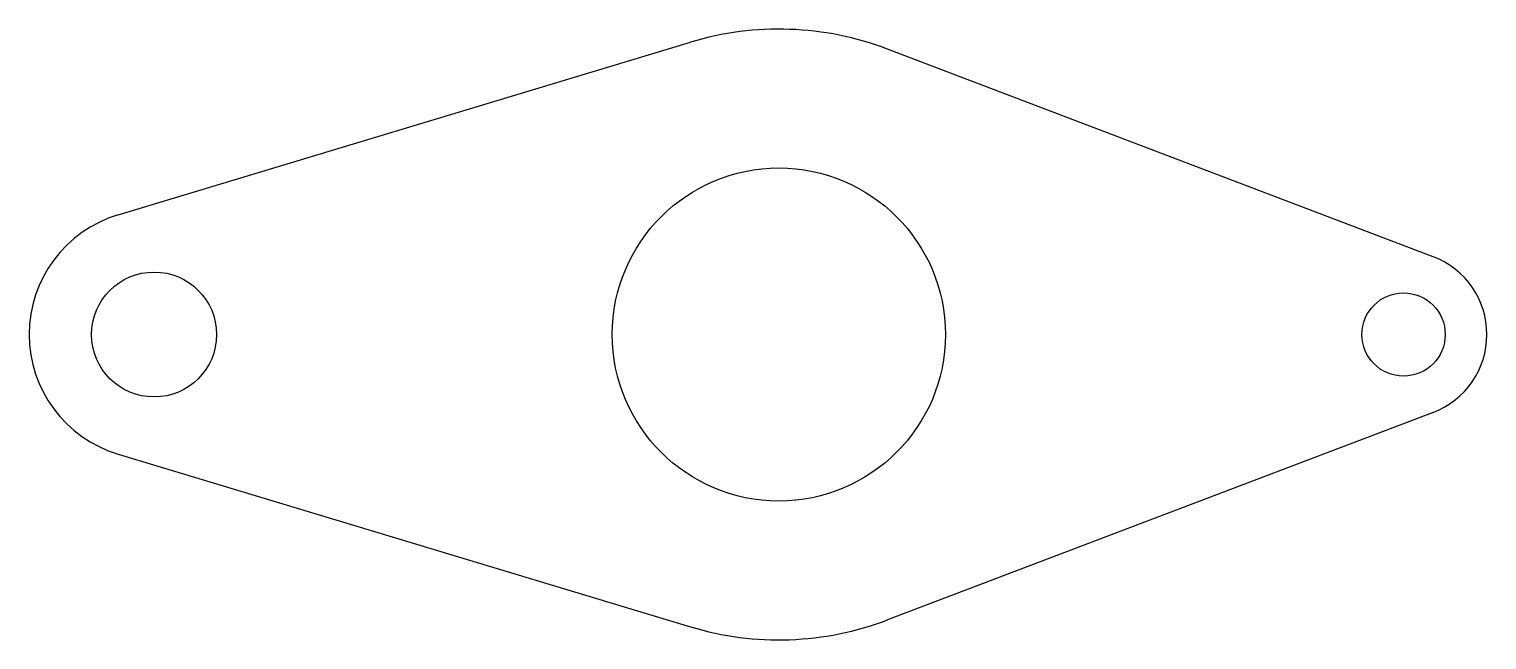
# Model space of a CAD drawing. Header units: millimetres. Extents: x 1590 to 2115, y 1386 to 1606.
import ezdxf

# ---------------------------------------------------------------- set-up
doc = ezdxf.new("R2010")
doc.units = ezdxf.units.MM

msp = doc.modelspace()

# ---------------------------------------------------------------- linework, layer by layer
for p, q in [((1621.7, 1538.98), (1827.92, 1601.21)), ((2095.36, 1523.94), (1898.81, 1598.71)), ((2095.36, 1467.86), (1898.81, 1393.09)), ((1621.7, 1452.82), (1827.92, 1390.59)), ((1827.92, 1390.59), (1827.92, 1390.59))]:
    msp.add_line(p, q)
for centre, radius in [((1859.7, 1495.9), 60), ((1634.7, 1495.9), 22.5), ((2084.7, 1495.9), 15)]:
    msp.add_circle(centre, radius)
for centre, radius, start, end in [((1859.7, 1495.9), 110, 69.1725, 106.7914), ((1634.7, 1495.9), 45, 106.7914, 253.2086), ((2084.7, 1495.9), 30, 290.8275, 69.1725), ((1859.7, 1495.9), 110, 253.2086, 290.8275)]:
    msp.add_arc(centre, radius, start, end)

doc.saveas('drawing.dxf')
